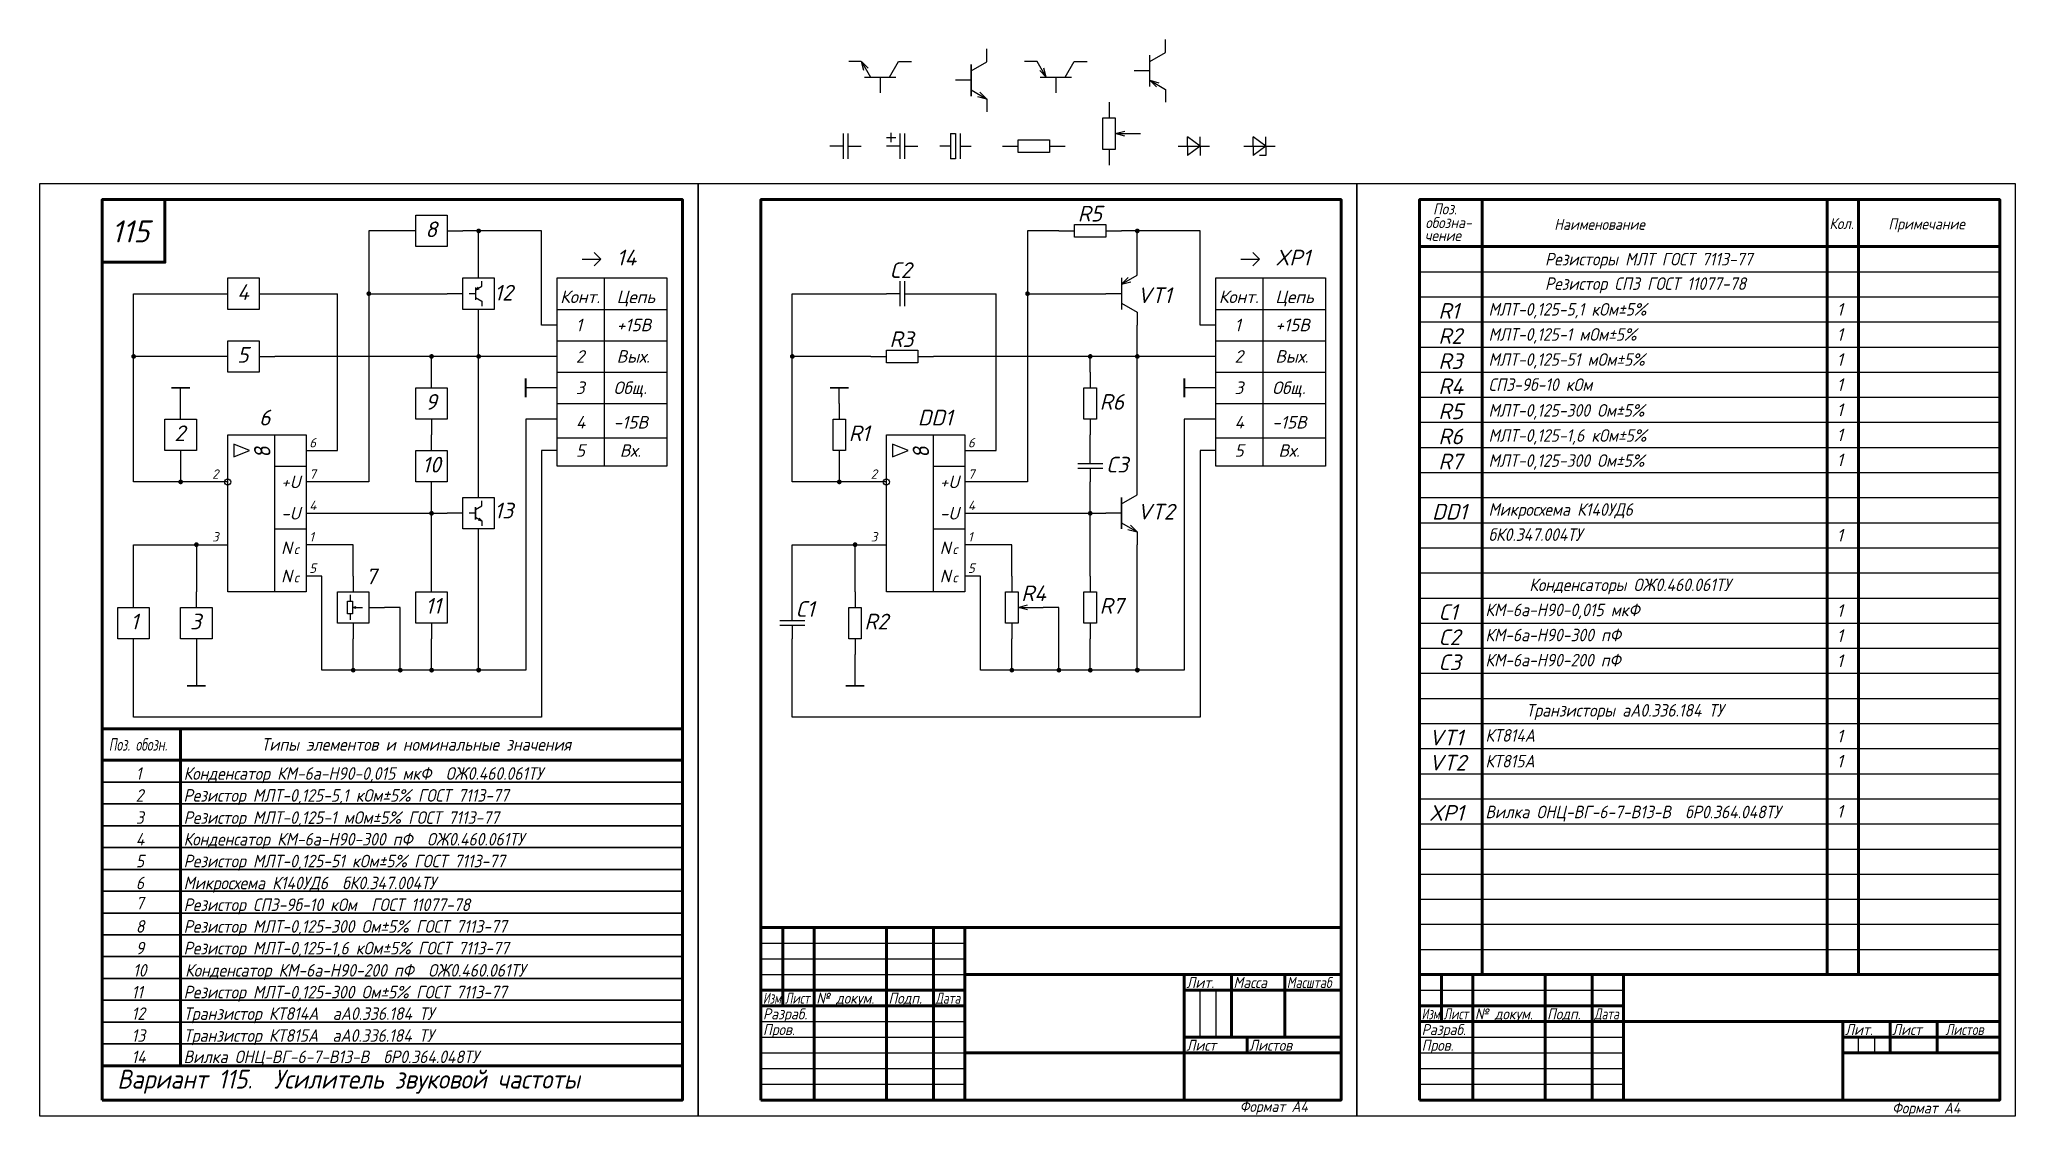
# Model space of a CAD drawing. Header units: millimetres. Extents: x -210 to 420, y 0 to 343.
import ezdxf

# ---------------------------------------------------------------- set-up
doc = ezdxf.new("R2010")
doc.units = ezdxf.units.MM
doc.header["$LTSCALE"] = 0.5
doc.layers.get('Defpoints').update_dxf_attribs({"color": 5})
doc.styles.get("Standard").update_dxf_attribs({"font": 'isocpeui.ttf', "width": 0.9})

# ---------------------------------------------------------------- blocks, each defined once
blk = doc.blocks.new('XP')
for p, q in [((0, 0), (6, 0)), ((6, 0), (3.88, 2.12)), ((3.88, -2.12), (6, 0))]:
    blk.add_line(p, q)
blk = doc.blocks.new('P3')
for p, q in [((0, 5), (0, 10)), ((-10, 0), (-5, 0)), ((-5, -5), (-5, 5)), ((-5, 5), (5, 5)), ((5, 5), (5, -5)), ((5, 0), (10, 0)), ((5, -5), (-5, -5))]:
    blk.add_line(p, q)
blk = doc.blocks.new('P2')
for p, q in [((-5, 0), (-10, 0)), ((-5, 5), (5, 5)), ((-5, -5), (-5, 5)), ((5, 5), (5, -5)), ((5, 0), (10, 0)), ((5, -5), (-5, -5))]:
    blk.add_line(p, q)
blk = doc.blocks.new('P1')
for p, q in [((-5, -5), (-5, 5)), ((-5, 5), (5, 5)), ((5, 5), (5, -5)), ((5, -5), (-5, -5))]:
    blk.add_line(p, q)
blk = doc.blocks.new('UZEL')
for p, q in [((0.02, 0.06), (-0.55, 0.06)), ((-0.49, 0.06), (0.02, 0.06)), ((0.02, 0.06), (0.02, 0.62)), ((0.02, 0.49), (0.02, 0.06)), ((0.02, 0.06), (0.52, 0.06)), ((0.02, 0.06), (0.02, -0.53)), ((0.52, 0.06), (0.02, 0.06))]:
    blk.add_line(p, q)
blk.add_circle((0.02, 0.06), 0.554)
blk = doc.blocks.new('vt_n')
at = {"lineweight": -3}
for p, q in [((10, 6), (10, 10)), ((10, 5.89), (10, 10)), ((5, 0), (0, 0)), ((5, 3), (10, 5.89)), ((5, 5), (5, -5)), ((5, -5), (5, 5)), ((5, 0), (5, -5)), ((5, 0), (5, -5)), ((5, -3.04), (9.94, -5.9)), ((7.04, -5.12), (9.94, -5.9)), ((7.82, -3.78), (9.94, -5.9)), ((10, -5.92), (10, -10)), ((10, -6), (10, -10))]:
    blk.add_line(p, q, dxfattribs=at)
blk = doc.blocks.new('vt1_p')
at = {"lineweight": -3}
for p, q in [((-5.89, 10), (-10, 10)), ((-3, 5), (-5.89, 10)), ((-3, 5), (-5.12, 7.12)), ((-3, 5), (-3.78, 7.9)), ((3, 5), (5.89, 10)), ((5.89, 10), (10, 10)), ((-5, 5), (5, 5)), ((0, 5), (0, 0))]:
    blk.add_line(p, q, dxfattribs=at)
blk = doc.blocks.new('r1')
at = {"color": 7, "linetype": 'Continuous', "lineweight": -3}
for p, q in [((10, 2), (10, 10)), ((0, 0), (5, 0)), ((5, 0), (5, 2)), ((5, 2), (15, 2)), ((5, -2), (5, 0)), ((10, 2), (9.2, 5)), ((10.8, 5), (10, 2)), ((15, 2), (15, 0)), ((15, 0), (15, -2)), ((15, 0), (20, 0)), ((15, -2), (5, -2))]:
    blk.add_line(p, q, dxfattribs=at)
blk = doc.blocks.new('c1')
at = {"lineweight": -3}
for p, q in [((0, 2.75), (3, 2.75)), ((4.25, 0), (0, 0)), ((1.5, 1.25), (1.5, 4.25)), ((4.25, 4), (4.25, -4)), ((5.75, 4), (5.75, -4)), ((5.75, 0), (10, 0))]:
    blk.add_line(p, q, dxfattribs=at)
blk = doc.blocks.new('c2')
at = {"lineweight": -3}
for p, q in [((3.5, 0), (0, 0)), ((3.5, 4), (3.5, -4)), ((3.5, 4), (5, 4)), ((5, 4), (5, -4)), ((6.5, 4), (6.5, -4)), ((6.5, 0), (10, 0)), ((5, -4), (3.5, -4))]:
    blk.add_line(p, q, dxfattribs=at)
blk = doc.blocks.new('r')
at = {"color": 7, "linetype": 'Continuous', "lineweight": 25}
for p, q in [((0, 0), (5, 0)), ((5, 0), (5, 2)), ((5, 2), (15, 2)), ((5, -2), (5, 0)), ((15, 2), (15, 0)), ((15, 0), (15, -2)), ((15, 0), (20, 0)), ((15, -2), (5, -2))]:
    blk.add_line(p, q, dxfattribs=at)
blk = doc.blocks.new('vd')
at = {"lineweight": -3}
for p, q in [((0, 0), (10, 0)), ((3, 0), (3, 3)), ((7, 0), (3, 3)), ((3, 0), (3, -3)), ((7, 0), (3, -3)), ((7, 0), (7, 3)), ((7, 0), (7, -3))]:
    blk.add_line(p, q, dxfattribs=at)
blk = doc.blocks.new('Vd1')
at = {"lineweight": -3}
for p, q in [((0, 0), (10, 0)), ((3, 0), (3, 3)), ((7, 0), (3, 3)), ((3, 0), (3, -3)), ((7, 0), (3, -3)), ((7, 0), (7, 3)), ((7, 0), (7, -3)), ((7, -3), (5, -3))]:
    blk.add_line(p, q, dxfattribs=at)
blk = doc.blocks.new('vt')
at = {"lineweight": -3}
for p, q in [((-6, 10), (-10, 10)), ((-3.85, 7.88), (-5.97, 10.01)), ((-5.2, 7.11), (-5.97, 10.01)), ((-5.97, 10.01), (-3.06, 4.96)), ((3, 5), (5.89, 10)), ((5.89, 10), (10, 10)), ((-5, 5), (5, 5)), ((0, 5), (0, 0))]:
    blk.add_line(p, q, dxfattribs=at)
blk = doc.blocks.new('vt1')
at = {"lineweight": -3}
for p, q in [((10, 5.89), (10, 10)), ((5, 0), (0, 0)), ((5, 3), (10, 5.89)), ((5, -5), (5, 5)), ((5, -3), (10, -5.89)), ((5, -3), (7.9, -3.78)), ((5, -3), (7.12, -5.12)), ((10, -5.89), (10, -10))]:
    blk.add_line(p, q, dxfattribs=at)
blk = doc.blocks.new('c')
at = {"lineweight": -3}
for p, q in [((4.25, 0), (0, 0)), ((4.25, 4), (4.25, -4)), ((5.75, 4), (5.75, -4)), ((5.75, 0), (10, 0))]:
    blk.add_line(p, q, dxfattribs=at)

msp = doc.modelspace()

# ---------------------------------------------------------------- linework, layer by layer
at = {"color": 7, "linetype": 'Continuous'}
for p, q in [((230, 292), (230, 277)), ((250, 292), (320, 292)), ((383, 292), (393, 292)), ((155, 45), (155, 40)), ((320, 45), (383, 45)), ((230, 35), (295, 35)), ((230, 30), (295, 30)), ((365, 30), (365, 25)), ((370, 20), (370, 25)), ((375, 25), (375, 20)), ((230, 5), (415, 5))]:
    msp.add_line(p, q, dxfattribs=at)
at = {"color": 7, "linetype": 'Continuous', "lineweight": 60}
for p, q in [((250, 292), (250, 45)), ((360, 45), (360, 292)), ((370, 292), (370, 45)), ((230, 277), (415, 277)), ((230, 277), (415, 277)), ((-190.08, 123.29), (-5.08, 123.29)), ((-165, 123.29), (-165, 15.92)), ((-190.08, 113.29), (-5.08, 113.29)), ((205, 60), (20, 60)), ((20, 5), (20, 60)), ((27, 60), (27, 35)), ((37, 5), (37, 60)), ((60, 60), (60, 5)), ((75, 5), (75, 60)), ((85, 60), (85, 5)), ((85, 45), (205, 45)), ((155, 5), (155, 45)), ((170, 45), (170, 25)), ((187, 25), (187, 45)), ((415, 45), (230, 45)), ((237, 45), (237, 30)), ((247, 5), (247, 45)), ((270, 45), (270, 5)), ((285, 5), (285, 45)), ((295, 45), (295, 5)), ((20, 40), (85, 40)), ((155, 40), (205, 40)), ((20, 35), (85, 35)), ((230, 35), (295, 35)), ((230, 30), (295, 30)), ((295, 30), (415, 30)), ((365, 5), (365, 30)), ((380, 30), (380, 20)), ((395, 20), (395, 30)), ((85, 20), (205, 20)), ((155, 25), (205, 25)), ((175, 20), (175, 25)), ((365, 25), (415, 25)), ((365, 20), (415, 20)), ((-190.08, 15.92), (-5.08, 15.92)), ((365, 5), (415, 5))]:
    msp.add_line(p, q, dxfattribs=at)
at = {"color": 7, "linetype": 'Continuous', "lineweight": 25}
for p, q in [((-105, 282), (-105, 202)), ((-95, 282), (-105, 282)), ((-50, 282), (-75, 282)), ((-70, 272), (-70, 282)), ((-50, 252), (-50, 282)), ((105, 282), (105, 202)), ((115, 282), (105, 282)), ((160, 282), (135, 282)), ((140, 272), (140, 282)), ((160, 252), (160, 282)), ((-45, 207), (-45, 267)), ((-45, 267), (-10, 267)), ((-30, 267), (-30, 207)), ((-10, 267), (-10, 207)), ((165, 207), (165, 267)), ((165, 267), (200, 267)), ((180, 267), (180, 207)), ((200, 267), (200, 207)), ((-180, 202), (-180, 262)), ((-180, 262), (-150, 262)), ((-140, 262), (-115, 262)), ((-115, 212), (-115, 262)), ((-105, 262), (-80, 262)), ((30, 202), (30, 262)), ((30, 262), (60, 262)), ((70, 262), (95, 262)), ((95, 212), (95, 262)), ((105, 262), (130, 262)), ((-45, 257), (-10, 257)), ((165, 257), (200, 257)), ((-70, 202), (-70, 252)), ((-45, 252), (-50, 252)), ((-45, 247), (-10, 247)), ((140, 202), (140, 252)), ((165, 252), (160, 252)), ((165, 247), (200, 247)), ((-155, 242), (-180, 242)), ((-45, 242), (-135, 242)), ((-85, 237), (-85, 242)), ((55, 242), (30, 242)), ((165, 242), (75, 242)), ((125, 237), (125, 242)), ((-45, 237), (-10, 237)), ((165, 237), (200, 237)), ((-165, 227), (-165, 232)), ((-45, 232), (-55, 232)), ((-45, 227), (-10, 227)), ((45, 227), (45, 232)), ((165, 232), (155, 232)), ((165, 227), (200, 227)), ((-45, 222), (-55, 222)), ((-55, 222), (-55, 142)), ((165, 222), (155, 222)), ((155, 222), (155, 142)), ((-150, 217), (-125, 217)), ((-150, 167), (-150, 217)), ((-135, 167), (-135, 217)), ((-125, 217), (-125, 167)), ((-85, 212), (-85, 217)), ((-45, 216), (-10, 216)), ((60, 217), (85, 217)), ((60, 167), (60, 217)), ((75, 167), (75, 217)), ((85, 217), (85, 167)), ((125, 212), (125, 217)), ((165, 216), (200, 216)), ((-148, 214), (-148, 210)), ((-143, 212), (-148, 214)), ((-148, 210), (-143, 212)), ((-125, 212), (-115, 212)), ((-45, 212), (-50, 212)), ((-50, 212), (-50, 127)), ((62, 214), (62, 210)), ((67, 212), (62, 214)), ((62, 210), (67, 212)), ((85, 212), (95, 212)), ((165, 212), (160, 212)), ((160, 212), (160, 127)), ((-150, 202), (-180, 202)), ((-165, 207), (-165, 202)), ((-135, 207), (-125, 207)), ((-105, 202), (-125, 202)), ((-85, 172), (-85, 202)), ((-10, 207), (-45, 207)), ((60, 202), (30, 202)), ((45, 207), (45, 202)), ((75, 207), (85, 207)), ((105, 202), (85, 202)), ((125, 172), (125, 202)), ((200, 207), (165, 207)), ((-125, 192), (-80, 192)), ((85, 192), (130, 192)), ((-135, 187), (-125, 187)), ((75, 187), (85, 187)), ((-180, 182), (-150, 182)), ((-180, 162), (-180, 182)), ((-160, 182), (-160, 167)), ((-110, 182), (-125, 182)), ((-110, 172), (-110, 182)), ((-70, 142), (-70, 182)), ((30, 182), (60, 182)), ((30, 162), (30, 182)), ((50, 182), (50, 167)), ((100, 182), (85, 182)), ((100, 172), (100, 182)), ((140, 142), (140, 182)), ((-120, 172), (-125, 172)), ((-120, 142), (-120, 172)), ((90, 172), (85, 172)), ((90, 142), (90, 172)), ((-125, 167), (-150, 167)), ((85, 167), (60, 167)), ((-95, 162), (-100, 162)), ((-95, 142), (-95, 162)), ((115, 162), (110, 162)), ((115, 142), (115, 162)), ((-180, 127), (-180, 152)), ((-110, 142), (-110, 152)), ((-85, 142), (-85, 152)), ((30, 127), (30, 152)), ((100, 142), (100, 152)), ((125, 142), (125, 152)), ((-160, 147), (-160, 137)), ((50, 147), (50, 137)), ((-55, 142), (-120, 142)), ((155, 142), (90, 142)), ((-50, 127), (-180, 127)), ((160, 127), (30, 127))]:
    msp.add_line(p, q, dxfattribs=at)
at = {"color": 7, "linetype": 'Continuous', "lineweight": -3}
for p, q in [((230, 269), (415, 269)), ((230, 261), (415, 261)), ((230, 253), (415, 253)), ((230, 245), (415, 245)), ((230, 237), (415, 237)), ((230, 229), (415, 229)), ((230, 221), (415, 221)), ((230, 213), (415, 213)), ((230, 205), (415, 205)), ((230, 197), (415, 197)), ((230, 189), (415, 189)), ((230, 181), (415, 181)), ((230, 173), (415, 173)), ((230, 165), (415, 165)), ((230, 157), (415, 157)), ((230, 149), (415, 149)), ((230, 141), (415, 141)), ((230, 133), (415, 133)), ((230, 125), (415, 125)), ((230, 117), (415, 117)), ((230, 109), (415, 109)), ((230, 101), (415, 101)), ((230, 93), (415, 93)), ((230, 85), (415, 85)), ((230, 77), (415, 77)), ((230, 69), (415, 69)), ((230, 61), (415, 61)), ((20, 55), (85, 55)), ((230, 53), (415, 53)), ((20, 50), (85, 50)), ((20, 45), (85, 45)), ((160, 25), (160, 40)), ((165, 40), (165, 25)), ((230, 40), (295, 40)), ((20, 30), (85, 30)), ((20, 25), (85, 25)), ((20, 20), (85, 20)), ((230, 25), (295, 25)), ((230, 20), (295, 20)), ((20, 15), (85, 15)), ((230, 15), (295, 15)), ((20, 10), (85, 10)), ((230, 10), (295, 10))]:
    msp.add_line(p, q, dxfattribs=at)
at = {"color": 7}
msp.add_line((-190.08, 31.29), (-190.08, 123.29), dxfattribs=at)
at = {"color": 7, "lineweight": 30}
for p, q in [((-190.08, 106.33), (-5.08, 106.33)), ((-190.08, 99.38), (-5.08, 99.38)), ((-190.08, 92.42), (-5.08, 92.42)), ((-190.08, 85.47), (-5.08, 85.47)), ((-190.08, 78.51), (-5.08, 78.51)), ((-190.08, 71.56), (-5.08, 71.56)), ((-190.08, 64.6), (-5.08, 64.6)), ((-190.08, 57.65), (-5.08, 57.65)), ((-190.08, 50.69), (-5.08, 50.69)), ((-190.08, 43.74), (-5.08, 43.74)), ((-190.08, 36.79), (-5.08, 36.79)), ((-190.08, 29.83), (-5.08, 29.83)), ((-190.08, 22.88), (-5.08, 22.88))]:
    msp.add_line(p, q, dxfattribs=at)
at = {"color": 7, "linetype": 'Continuous', "lineweight": 60}
for points in [[(-190, 5), (-5, 5), (-5, 292), (-190, 292)], [(-190, 292), (-170, 292), (-170, 272), (-190, 272)], [(20, 5), (205, 5), (205, 292), (20, 292)], [(230, 5), (415, 5), (415, 292), (230, 292)]]:
    msp.add_lwpolyline(points, close=True, dxfattribs=at)
at = {"const_width": 0.75}
for points in [[(-70.36, 282, 1), (-69.61, 282, 1)], [(139.64, 282, 1), (140.39, 282, 1)], [(-105.38, 262, 1), (-104.63, 262, 1)], [(104.63, 262, 1), (105.38, 262, 1)], [(-180.36, 242, 1), (-179.61, 242, 1)], [(-85.38, 242, 1), (-84.63, 242, 1)], [(-70.36, 242, 1), (-69.61, 242, 1)], [(29.64, 242, 1), (30.39, 242, 1)], [(124.63, 242, 1), (125.38, 242, 1)], [(139.64, 242, 1), (140.39, 242, 1)], [(-165.38, 202, 1), (-164.63, 202, 1)], [(44.63, 202, 1), (45.38, 202, 1)], [(-85.38, 192, 1), (-84.63, 192, 1)], [(124.63, 192, 1), (125.38, 192, 1)], [(-160.36, 182, 1), (-159.61, 182, 1)], [(49.64, 182, 1), (50.39, 182, 1)], [(-110.36, 142, 1), (-109.61, 142, 1)], [(-95.36, 142, 1), (-94.61, 142, 1)], [(-85.36, 142, 1), (-84.61, 142, 1)], [(-70.36, 142, 1), (-69.61, 142, 1)], [(99.64, 142, 1), (100.39, 142, 1)], [(114.64, 142, 1), (115.39, 142, 1)], [(124.64, 142, 1), (125.39, 142, 1)], [(139.64, 142, 1), (140.39, 142, 1)]]:
    msp.add_lwpolyline(points, format="xyb", close=True, dxfattribs=at)
at = {"color": 7, "linetype": 'Continuous', "lineweight": 60, "const_width": 0.6}
for points in [[(-55, 235), (-55, 229)], [(155, 235), (155, 229)], [(-168, 232), (-162, 232)], [(42, 232), (48, 232)], [(-163, 137), (-157, 137)], [(47, 137), (53, 137)]]:
    msp.add_lwpolyline(points, dxfattribs=at)
at = {"color": 7, "linetype": 'Continuous', "lineweight": 25}
for centre in [(-150, 202), (60, 202)]:
    msp.add_circle(centre, 1, dxfattribs=at)
at = {"layer": 'Defpoints'}
for points in [[(-210, 0), (0, 0), (0, 297), (-210, 297)], [(0, 0), (210, 0), (210, 297), (0, 297)], [(210, 0), (420, 0), (420, 297), (210, 297)]]:
    msp.add_lwpolyline(points, close=True, dxfattribs=at)

# ---------------------------------------------------------------- block references
for name, p in [('vt1', (139, 333)), ('vt', (58, 326)), ('vt_n', (82, 330)), ('vt1_p', (114, 326)), ('c', (42, 309)), ('c1', (60, 309)), ('c2', (77, 309)), ('r', (97, 309)), ('vd', (153, 309)), ('Vd1', (174, 309)), ('r', (115, 282)), ('c', (60, 262)), ('r', (55, 242)), ('vt_n', (130, 192))]:
    msp.add_blockref(name, p)
at = {"rotation": 270}
for name, p in [('r1', (131, 323)), ('vt1_p', (130, 262)), ('r', (125, 237)), ('r', (45, 227.02)), ('c', (125, 212)), ('r1', (100, 172)), ('r', (125, 172)), ('r', (50.02, 167)), ('c', (30, 162))]:
    msp.add_blockref(name, p, dxfattribs=at)
at = {"color": 7, "linetype": 'Continuous', "lineweight": 25}
for name, p in [('P2', (-85, 282)), ('XP', (-37, 273)), ('XP', (173, 273)), ('P1', (-145, 262)), ('P2', (-145, 242)), ('P1', (-85, 207)), ('P1', (-180, 157)), ('UZEL', (-70, 142)), ('UZEL', (140, 142))]:
    msp.add_blockref(name, p, dxfattribs=at)
for name, p, rotation in [('P3', (-70, 262), 90), ('P2', (-85, 227), 90), ('P2', (-165, 217), 90), ('P3', (-70, 192), 90), ('P3', (-110, 162), 270), ('P2', (-85, 162), 90), ('P2', (-160, 157), 90)]:
    msp.add_blockref(name, p, dxfattribs=dict(at, rotation=rotation))
at = {"rotation": 270}
for name, p, xscale, yscale, zscale in [('vt1_p', (-73, 262), 0.4000000000000341, 0.4000000000000341, 0.4000000000000341), ('r1', (-111, 166), 0.3999999999999773, 0.3999999999999773, 0.3999999999999773)]:
    msp.add_blockref(name, p, dxfattribs=dict(at, xscale=xscale, yscale=yscale, zscale=zscale))
at = {"xscale": 0.4000000000000057, "yscale": 0.4000000000000057, "zscale": 0.4000000000000057}
msp.add_blockref('vt_n', (-73, 192), dxfattribs=at)

# ---------------------------------------------------------------- texts
at = {"color": 7, "linetype": 'Continuous', "lineweight": 25}
for s, height, p in [('R5', 5, (121, 285)), ('8', 5, (-87, 280)), ('14', 5, (-26, 271)), ('C2', 5, (61, 267)), ('XP1', 5, (184, 271)), ('4', 5, (-147, 260)), ('12', 5, (-65.03, 259.81)), ('Конт.', 4, (-44, 259)), ('Цепь', 4, (-26, 259)), ('VT1', 5, (140, 259)), ('Конт.', 4, (166, 259)), ('Цепь', 4, (184, 259)), ('R1', 5, (236, 254)), ('1', 4, (363, 255)), ('1', 4, (-39, 250)), ('+15В', 4, (-26, 250)), ('1', 4, (171, 250)), ('+15В', 4, (184, 250)), ('R3', 5, (61, 245)), ('R2', 5, (236, 246)), ('1', 4, (363, 247)), ('5', 5, (-147, 240)), ('2', 4, (-39, 240)), ('Вых.', 4, (-26, 240)), ('2', 4, (171, 240)), ('Вых.', 4, (184, 240)), ('R3', 5, (236, 238)), ('1', 4, (363, 239)), ('3', 4, (-39, 230)), ('Общ.', 4, (-27, 230)), ('3', 4, (171, 230)), ('Общ.', 4, (183, 230)), ('R4', 5, (236, 230)), ('1', 4, (363, 231)), ('9', 5, (-87, 225)), ('R6', 5, (128, 225)), ('R5', 5, (236, 222)), ('1', 4, (363, 223)), ('6', 5, (-140, 220)), ('4', 4, (-39, 219)), ('-15B', 4, (-27, 219)), ('DD1', 5, (70, 220)), ('4', 4, (171, 219)), ('-15B', 4, (183, 219)), ('2', 5, (-167, 215)), ('6', 3, (-124, 213)), ('R1', 5, (48, 215)), ('6', 3, (86, 213)), ('R6', 5, (236, 214)), ('1', 4, (363, 215)), ('10', 5, (-88, 205)), ('5', 4, (-39, 210)), ('Вх.', 4, (-25, 210)), ('C3', 5, (130, 205)), ('5', 4, (171, 210)), ('Вх.', 4, (185, 210)), ('R7', 5, (236, 206)), ('1', 4, (363, 207)), ('2', 3, (-155, 203)), ('+U', 4, (-133, 200)), ('7', 3, (-124, 203)), ('2', 3, (55, 203)), ('+U', 4, (77, 200)), ('7', 3, (86, 203)), ('4', 3, (-124, 193)), ('13', 5, (-65, 190.37)), ('4', 3, (86, 193)), ('-U', 4, (-133, 190)), ('-U', 4, (77, 190)), ('VT2', 5, (140, 190)), ('DD1', 5, (234, 190)), ('3', 3, (-155, 183)), ('N', 4, (-133, 179)), ('1', 3, (-124, 183)), ('3', 3, (55, 183)), ('N', 4, (77, 179)), ('1', 3, (86, 183)), ('1', 4, (363, 183)), ('c', 3, (-129, 179)), ('c', 3, (81, 179)), ('N', 4, (-133, 170)), ('c', 3, (-129, 170)), ('5', 3, (-124, 173)), ('7', 5, (-106.07, 169.38)), ('N', 4, (77, 170)), ('c', 3, (81, 170)), ('5', 3, (86, 173)), ('11', 5, (-87, 160)), ('C1', 5, (31, 159)), ('R4', 5, (103, 164)), ('R7', 5, (128, 160)), ('1', 5, (-181, 155)), ('3', 5, (-162, 155)), ('R2', 5, (53, 155)), ('C1', 5, (236, 158)), ('1', 4, (363, 159)), ('C2', 5, (236, 150)), ('1', 4, (363, 151)), ('C3', 5, (236, 142)), ('1', 4, (363, 143)), ('VT1', 5, (233, 118)), ('1', 4, (363, 119)), ('VT2', 5, (233, 110)), ('1', 4, (363, 111)), ('XP1', 5, (233, 94)), ('1', 4, (363, 95))]:
    msp.add_text(s, height=height, dxfattribs=at).set_placement(p)
at = {"color": 7, "linetype": 'Continuous', "lineweight": -3}
for s, width, p in [('Поз.', 0.9, (234.3, 287.28)), ('обозна-', 0.9, (231.87, 282.9)), ('Наименование', 0.9, (272.95, 282.33)), ('Кол.', 0.9, (360.67, 282.59)), ('Примечание', 0.9, (379.48, 282.48)), ('чение', 0.9, (231.66, 278.8)), ('Лит.', 0.9, (155.67, 40.7)), ('Масса', 0.9, (170.67, 40.7)), ('Масштаб', 0.8, (187.67, 40.7)), ('Изм.', 0.7, (20.67, 35.7)), ('Лист', 0.75, (27.67, 35.7)), ('№ докум.', 0.9, (37.67, 35.7)), ('Подп.', 0.9, (60.67, 35.7)), ('Дата', 0.75, (75.67, 35.7)), ('Разраб.', 0.9, (20.67, 30.7)), ('Изм.', 0.7, (230.67, 30.7)), ('Лист', 0.75, (237.67, 30.7)), ('№ докум.', 0.9, (247.67, 30.7)), ('Подп.', 0.9, (270.67, 30.7)), ('Дата', 0.75, (285.67, 30.7)), ('Пров.', 0.9, (20.67, 25.7)), ('Разраб.', 0.9, (230.67, 25.7)), ('Лит.', 0.9, (365.67, 25.7)), ('Лист', 0.9, (380.67, 25.7)), ('Листов', 0.8, (397.67, 25.7)), ('Лист', 0.9, (155.67, 20.7)), ('Листов', 0.9, (175.67, 20.7)), ('Пров.', 0.9, (230.67, 20.7))]:
    msp.add_text(s, height=3.5, dxfattribs=dict(at, width=width)).set_placement(p)
at = {"color": 7, "linetype": 'Continuous', "lineweight": 40}
msp.add_text('115', height=7, dxfattribs=at).set_placement((-187.08, 278.35))
at = {"color": 7, "linetype": 'Continuous', "lineweight": 25}
for p in [(-135.97, 210.03), (74.03, 210.03)]:
    msp.add_text('8', height=5, rotation=103.04655, dxfattribs=at).set_placement(p)
at = {"color": 7}
for s, width, p in [('Микросхема К140УД6', 0.9, (252, 191.2)), ('бК0.347.004ТУ', 0.9, (252, 183.2)), ('Конденсаторы ОЖ0.460.061ТУ', 0.9, (265, 167.2)), ('КМ-6а-Н90-0,015 мкФ', 0.9, (251, 159.2)), ('КМ-6а-Н90-300 пФ', 0.9, (251, 151.2)), ('КМ-6а-Н90-200 пФ', 0.9, (251, 143.2)), ('Транзисторы аА0.336.184 ТУ', 0.9, (264, 127.2)), ('Поз. обозн.', 0.7, (-187.9, 116.33)), ('Типы элементов и номинальные значения', 0.9, (-139.29, 116.33)), ('КТ814А  ', 0.9, (251, 119.2)), ('КТ815А  ', 0.9, (251, 111)), ('1', 0.9, (-179.29, 107.06)), ('Конденсатор КМ-6а-Н90-0,015 мкФ  ОЖ0.460.061ТУ', 0.9, (-164.05, 107.06)), ('2', 0.9, (-179.33, 100.08)), ('Резистор МЛТ-0,125-5,1 кОм%%P5%%% ГОСТ 7113-77', 0.9, (-164.09, 100.08)), ('3', 0.9, (-179.29, 93.01)), ('Резистор МЛТ-0,125-1 мОм%%P5%%% ГОСТ 7113-77', 0.9, (-164.05, 93.01)), ('Вилка ОНЦ-ВГ-6-7-В13-В  бР0.364.048ТУ', 0.9, (251, 94.8)), ('4', 0.9, (-179.29, 86.11)), ('Конденсатор КМ-6а-Н90-300 пФ  ОЖ0.460.061ТУ', 0.9, (-164.05, 86.11)), ('5', 0.9, (-179.29, 79.16)), ('Резистор МЛТ-0,125-51 кОм%%p5% ГОСТ 7113-77', 0.9, (-164.05, 79.16)), ('6', 0.9, (-179.29, 72.17)), ('Микросхема К140УД6  бК0.347.004ТУ', 0.9, (-164.05, 72.17)), ('7', 0.9, (-179.29, 65.75)), ('Резистор СП3-9б-10 кОм  ГОСТ 11077-78', 0.9, (-164.05, 65.23)), ('8', 0.9, (-179.29, 58.32)), ('Резистор МЛТ-0,125-300 Ом%%p5% ГОСТ 7113-77', 0.9, (-164.05, 58.32)), ('9', 0.9, (-179.29, 51.41)), ('Резистор МЛТ-0,125-1,6 кОм%%p5% ГОСТ 7113-77', 0.9, (-164.05, 51.41)), ('10', 0.9, (-180.17, 44.33)), ('Конденсатор КМ-6а-Н90-200 пФ  ОЖ0.460.061ТУ', 0.9, (-163.58, 44.33)), ('11', 0.9, (-180.64, 37.39)), ('Резистор МЛТ-0,125-300 Ом%%p5% ГОСТ 7113-77', 0.9, (-164.05, 37.39)), ('12', 0.9, (-180.64, 30.53)), ('Транзистор КТ814А  аА0.336.184 ТУ', 0.9, (-164.05, 30.53)), ('13', 0.9, (-180.64, 23.55)), ('Транзистор КТ815А  аА0.336.184 ТУ', 0.9, (-164.05, 23.55)), ('14', 0.9, (-180.64, 16.76)), ('Вилка ОНЦ-ВГ-6-7-В13-В  бР0.364.048ТУ', 0.9, (-164.05, 16.76))]:
    msp.add_text(s, height=4, dxfattribs=dict(at, width=width)).set_placement(p)
at = {"color": 7, "linetype": 'Continuous', "lineweight": 40, "width": 0.9}
msp.add_text('Вариант 115.  Усилитель звуковой частоты', height=6, dxfattribs=at).set_placement((-185.21, 8.64))
at = {"color": 7, "linetype": 'Continuous', "lineweight": 70, "width": 0.9}
msp.add_text('Формат А4', height=3.5, dxfattribs=at).set_placement((172.66, 1.2))
at = {"lineweight": -3, "width": 0.9}
msp.add_text('Формат А4', height=3.5, dxfattribs=at).set_placement((380.67, 0.7))
at = {"char_height": 4, "attachment_point": 1}
for s, insert, width in [('Резисторы МЛТ ГОСТ 7113-77', (270, 275), 113.8496), ('Резистор СП3 ГОСТ 11077-78', (270, 267.2), 101.072), ('МЛТ-0,125-5,1 кОм±5% ', (252, 259), 113.8496), ('МЛТ-0,125-1 мОм±5% ', (252, 251), 110.1297), ('МЛТ-0,125-51 мОм±5% ', (252, 243), 110.1297), ('СП3-9б-10 кОм ', (252, 235), 110.1297), ('МЛТ-0,125-300 Ом%%P5% ', (252, 226.8), 110.1297), ('МЛТ-0,125-1,6 кОм%%P5% ', (252, 218.8), 110.1297), ('МЛТ-0,125-300 Ом%%P5% ', (252, 210.8), 110.1297)]:
    msp.add_mtext(s, dxfattribs=dict(at, insert=insert, width=width))

doc.saveas('drawing.dxf')
